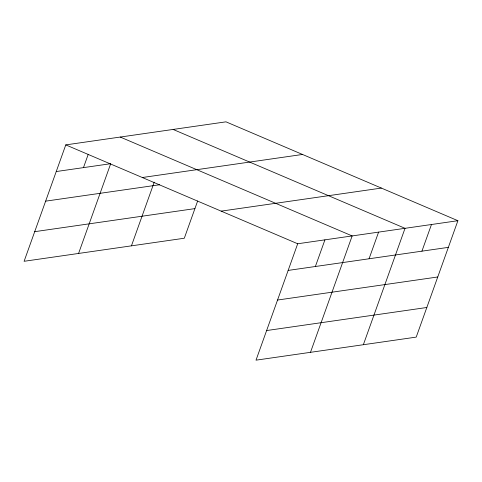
<?xml version="1.0" encoding="UTF-8"?>
<svg xmlns="http://www.w3.org/2000/svg" width="482" height="482" viewBox="0 0 482 482"><rect width="100%" height="100%" fill="white"/><g stroke="black" fill="none" stroke-linecap="round" stroke-linejoin="round"><path stroke-width="0.72" d="M457.9 220.708L297.695 243.765L256.014 360.168L416.219 337.111L457.9 220.708L225.986 121.832L65.781 144.889L24.1 261.292L184.305 238.235L197.644 200.988M83.47 167.622L88.242 154.294M78.572 253.454L110.703 163.699L56.237 171.544M131.435 245.844L154.228 182.184M315.385 266.498L324.928 239.843M310.486 352.33L352.161 235.927L120.247 137.051M369.055 258.774L378.599 232.119M363.356 344.72L405.031 228.317L173.116 129.441M421.925 251.164L431.468 224.516M142.31 177.521L302.515 154.463M45.633 201.157L159.578 184.757M34.704 231.673L194.909 208.616M221.16 211.134L381.37 188.076M288.152 270.42L448.356 247.362M277.548 300.039L437.752 276.981M266.618 330.55L426.829 307.492M65.781 144.889L297.695 243.765"/></g></svg>
